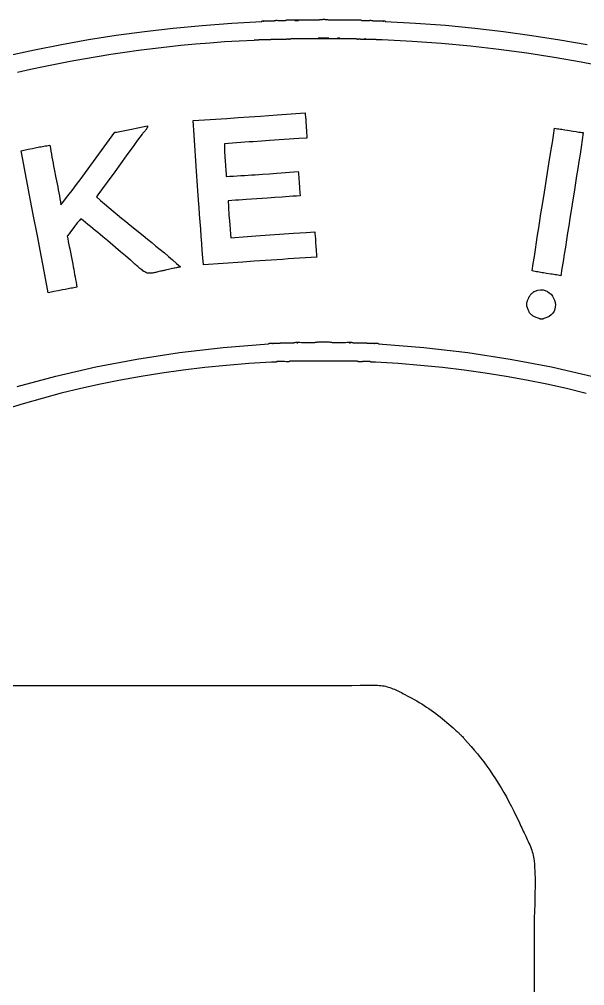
# Model space of a CAD drawing. Header units: metres. Extents: x -185 to 1201, y -340 to 309.
# Drawn here: x 876.34 to 886.82, y 75.13 to 93.05 of the extents above; entities that cross this region are included whole.
import ezdxf

# ---------------------------------------------------------------- set-up
doc = ezdxf.new("R2010")
doc.units = ezdxf.units.M

msp = doc.modelspace()

# ---------------------------------------------------------------- linework, layer by layer
for p, q in [((880.833, 93.0139), (880.835, 93.0168)), ((880.835, 93.0168), (880.838, 93.0191)), ((880.838, 93.0191), (880.842, 93.021)), ((880.842, 93.021), (880.846, 93.0224)), ((880.846, 93.0224), (880.85, 93.0234)), ((880.85, 93.0234), (880.855, 93.024)), ((880.855, 93.024), (880.86, 93.0244)), ((880.865, 93.0147), (880.859, 93.015)), ((880.859, 93.015), (880.871, 93.0143)), ((880.86, 93.0244), (880.865, 93.0245)), ((880.865, 93.0245), (880.871, 93.0243)), ((880.871, 93.0143), (880.865, 93.0147)), ((880.871, 93.0243), (880.876, 93.0241)), ((880.876, 93.0241), (880.882, 93.0237)), ((880.882, 93.0237), (880.9, 93.0223)), ((880.9, 93.0223), (880.906, 93.0219)), ((880.906, 93.0219), (880.912, 93.0217)), ((880.912, 93.0217), (880.917, 93.0217)), ((880.917, 93.0217), (880.923, 93.0218)), ((880.923, 93.0218), (880.928, 93.0222)), ((880.928, 93.0222), (880.933, 93.0229)), ((880.933, 93.0229), (881.057, 93.0229)), ((881.057, 93.0229), (881.061, 93.0257)), ((881.061, 93.0257), (881.066, 93.028)), ((881.066, 93.028), (881.072, 93.0298)), ((881.072, 93.0298), (881.078, 93.0311)), ((881.078, 93.0311), (881.084, 93.0321)), ((881.084, 93.0321), (881.091, 93.0327)), ((881.091, 93.0327), (881.098, 93.0331)), ((881.098, 93.0331), (881.105, 93.0332)), ((881.105, 93.0332), (881.113, 93.0331)), ((881.113, 93.0331), (881.128, 93.0325)), ((881.128, 93.0325), (881.151, 93.0312)), ((881.151, 93.0312), (881.158, 93.0309)), ((881.158, 93.0309), (881.166, 93.0307)), ((881.166, 93.0307), (881.173, 93.0306)), ((881.173, 93.0306), (881.181, 93.0308)), ((881.181, 93.0308), (881.188, 93.0312)), ((881.188, 93.0312), (881.194, 93.032)), ((881.194, 93.032), (881.274, 93.032)), ((881.274, 93.032), (881.276, 93.0348)), ((881.276, 93.0348), (881.279, 93.037)), ((881.279, 93.037), (881.283, 93.0388)), ((881.283, 93.0388), (881.287, 93.0401)), ((881.287, 93.0401), (881.291, 93.0411)), ((881.291, 93.0411), (881.296, 93.0417)), ((881.296, 93.0417), (881.301, 93.0421)), ((881.301, 93.0421), (881.307, 93.0421)), ((881.307, 93.0421), (881.312, 93.042)), ((881.312, 93.042), (881.318, 93.0417)), ((881.318, 93.0417), (881.324, 93.0414)), ((881.324, 93.0414), (881.336, 93.0404)), ((881.336, 93.0404), (881.347, 93.0396)), ((881.347, 93.0396), (881.353, 93.0393)), ((881.353, 93.0393), (881.359, 93.0392)), ((881.359, 93.0392), (881.364, 93.0393)), ((881.364, 93.0393), (881.369, 93.0396)), ((881.369, 93.0396), (881.373, 93.0403)), ((881.373, 93.0403), (881.888, 93.0403)), ((881.449, 93.0326), (881.448, 93.0326)), ((881.448, 93.0326), (881.487, 93.0312)), ((881.487, 93.0312), (881.449, 93.0326)), ((881.489, 93.0312), (881.5, 93.0308)), ((881.513, 93.0304), (881.489, 93.0312)), ((881.5, 93.0308), (881.513, 93.0304)), ((881.888, 93.0403), (881.895, 93.0424)), ((881.895, 93.0424), (881.902, 93.0443)), ((881.902, 93.0443), (881.911, 93.046)), ((881.911, 93.046), (881.92, 93.0475)), ((881.92, 93.0475), (881.929, 93.0487)), ((881.929, 93.0487), (881.939, 93.0497)), ((881.939, 93.0497), (881.95, 93.0505)), ((881.95, 93.0505), (881.96, 93.0511)), ((881.96, 93.0511), (881.971, 93.0514)), ((881.971, 93.0514), (881.982, 93.0515)), ((881.982, 93.0515), (881.993, 93.0514)), ((881.993, 93.0514), (882.004, 93.0511)), ((882.004, 93.0511), (882.015, 93.0505)), ((882.015, 93.0505), (882.025, 93.0497)), ((882.025, 93.0497), (882.035, 93.0487)), ((882.035, 93.0487), (882.045, 93.0475)), ((882.045, 93.0475), (882.054, 93.046)), ((882.054, 93.046), (882.062, 93.0443)), ((882.062, 93.0443), (882.07, 93.0424)), ((882.07, 93.0424), (882.076, 93.0403)), ((882.076, 93.0403), (882.582, 93.0403)), ((882.582, 93.0403), (882.587, 93.0396)), ((882.587, 93.0396), (882.592, 93.0393)), ((882.592, 93.0393), (882.598, 93.0392)), ((882.598, 93.0392), (882.603, 93.0393)), ((882.603, 93.0393), (882.609, 93.0396)), ((882.609, 93.0396), (882.615, 93.04)), ((882.615, 93.04), (882.627, 93.0409)), ((882.627, 93.0409), (882.639, 93.0418)), ((882.639, 93.0418), (882.644, 93.042)), ((882.644, 93.042), (882.65, 93.0422)), ((882.65, 93.0422), (882.655, 93.0421)), ((882.655, 93.0421), (882.66, 93.0417)), ((882.66, 93.0417), (882.665, 93.0411)), ((882.665, 93.0411), (882.669, 93.0401)), ((882.669, 93.0401), (882.673, 93.0388)), ((882.673, 93.0388), (882.677, 93.037)), ((882.677, 93.037), (882.68, 93.0348)), ((882.68, 93.0348), (882.682, 93.032)), ((882.682, 93.032), (882.764, 93.032)), ((882.764, 93.032), (882.771, 93.0312)), ((882.771, 93.0312), (882.777, 93.0308)), ((882.777, 93.0308), (882.784, 93.0306)), ((882.784, 93.0306), (882.791, 93.0307)), ((882.791, 93.0307), (882.799, 93.0309)), ((882.799, 93.0309), (882.806, 93.0312)), ((882.806, 93.0312), (882.836, 93.0328)), ((882.836, 93.0328), (882.844, 93.0331)), ((882.844, 93.0331), (882.851, 93.0332)), ((882.851, 93.0332), (882.858, 93.0331)), ((882.858, 93.0331), (882.865, 93.0327)), ((882.865, 93.0327), (882.872, 93.0321)), ((882.872, 93.0321), (882.878, 93.0311)), ((882.878, 93.0311), (882.884, 93.0298)), ((882.884, 93.0298), (882.89, 93.028)), ((882.89, 93.028), (882.895, 93.0257)), ((882.895, 93.0257), (882.9, 93.0229)), ((882.9, 93.0229), (883.026, 93.0229)), ((883.026, 93.0229), (883.031, 93.0222)), ((883.031, 93.0222), (883.036, 93.0218)), ((883.036, 93.0218), (883.041, 93.0217)), ((883.041, 93.0217), (883.046, 93.0217)), ((883.046, 93.0217), (883.051, 93.0219)), ((883.051, 93.0219), (883.057, 93.0223)), ((883.057, 93.0223), (883.08, 93.0241)), ((883.08, 93.0241), (883.086, 93.0243)), ((883.086, 93.0243), (883.091, 93.0245)), ((883.086, 93.0143), (883.098, 93.015)), ((883.092, 93.0147), (883.086, 93.0143)), ((883.091, 93.0245), (883.096, 93.0244)), ((883.098, 93.015), (883.092, 93.0147)), ((883.096, 93.0244), (883.101, 93.024)), ((883.101, 93.024), (883.106, 93.0234)), ((883.106, 93.0234), (883.11, 93.0224)), ((883.11, 93.0224), (883.114, 93.021)), ((883.114, 93.021), (883.118, 93.0191)), ((883.118, 93.0191), (883.121, 93.0168)), ((883.121, 93.0168), (883.123, 93.0139)), ((878.656, 92.8264), (879.187, 92.8879)), ((879.187, 92.8879), (879.726, 92.9399)), ((879.726, 92.9399), (880.275, 92.9819)), ((880.275, 92.9819), (880.833, 93.0139)), ((883.123, 93.0139), (883.686, 92.9825)), ((883.686, 92.9825), (884.239, 92.9406)), ((884.239, 92.9406), (884.782, 92.8883)), ((884.782, 92.8883), (885.317, 92.8259)), ((877.116, 92.5864), (877.621, 92.6754)), ((877.621, 92.6754), (878.134, 92.7555)), ((878.134, 92.7555), (878.656, 92.8264)), ((880.689, 92.6617), (880.413, 92.6482)), ((880.693, 92.6628), (880.689, 92.6617)), ((880.697, 92.6635), (880.693, 92.6628)), ((880.702, 92.6639), (880.697, 92.6635)), ((880.707, 92.6641), (880.702, 92.6639)), ((880.712, 92.6641), (880.707, 92.6641)), ((880.717, 92.664), (880.712, 92.6641)), ((880.722, 92.6637), (880.717, 92.664)), ((880.739, 92.6628), (880.722, 92.6637)), ((880.744, 92.6627), (880.739, 92.6628)), ((880.749, 92.6626), (880.744, 92.6627)), ((880.754, 92.6628), (880.749, 92.6626)), ((880.759, 92.6631), (880.754, 92.6628)), ((880.763, 92.6638), (880.759, 92.6631)), ((880.767, 92.6648), (880.763, 92.6638)), ((880.771, 92.6662), (880.767, 92.6648)), ((880.774, 92.668), (880.771, 92.6662)), ((880.777, 92.6702), (880.774, 92.668)), ((880.78, 92.673), (880.777, 92.6702)), ((880.886, 92.673), (880.78, 92.673)), ((880.891, 92.6733), (880.886, 92.673)), ((880.897, 92.6733), (880.891, 92.6733)), ((880.903, 92.6732), (880.897, 92.6733)), ((880.91, 92.6728), (880.903, 92.6732)), ((880.916, 92.6724), (880.91, 92.6728)), ((880.944, 92.67), (880.916, 92.6724)), ((880.95, 92.6695), (880.944, 92.67)), ((880.957, 92.6692), (880.95, 92.6695)), ((880.964, 92.669), (880.957, 92.6692)), ((880.97, 92.669), (880.964, 92.669)), ((880.977, 92.6693), (880.97, 92.669)), ((880.982, 92.6699), (880.977, 92.6693)), ((880.988, 92.6709), (880.982, 92.6699)), ((880.993, 92.6722), (880.988, 92.6709)), ((880.998, 92.674), (880.993, 92.6722)), ((881.002, 92.6762), (880.998, 92.674)), ((881.006, 92.679), (881.002, 92.6762)), ((881.285, 92.679), (881.006, 92.679)), ((881.289, 92.6802), (881.285, 92.679)), ((881.294, 92.681), (881.289, 92.6802)), ((881.299, 92.6815), (881.294, 92.681)), ((881.303, 92.6817), (881.299, 92.6815)), ((881.309, 92.6817), (881.303, 92.6817)), ((881.314, 92.6816), (881.309, 92.6817)), ((881.319, 92.6814), (881.314, 92.6816)), ((881.335, 92.6805), (881.319, 92.6814)), ((881.34, 92.6803), (881.335, 92.6805)), ((881.345, 92.6803), (881.34, 92.6803)), ((881.35, 92.6805), (881.345, 92.6803)), ((881.354, 92.6808), (881.35, 92.6805)), ((881.359, 92.6816), (881.354, 92.6808)), ((881.362, 92.6826), (881.359, 92.6816)), ((881.366, 92.684), (881.362, 92.6826)), ((881.369, 92.6858), (881.366, 92.684)), ((881.371, 92.6882), (881.369, 92.6858)), ((881.373, 92.6911), (881.371, 92.6882)), ((882.582, 92.6911), (881.373, 92.6911)), ((882.076, 92.7001), (881.879, 92.7001)), ((881.879, 92.7001), (881.879, 92.6993)), ((881.879, 92.6993), (882.076, 92.6993)), ((882.076, 92.6993), (882.076, 92.7001)), ((882.239, 92.7), (882.28, 92.7009)), ((882.26, 92.7005), (882.239, 92.7)), ((882.28, 92.7009), (882.26, 92.7005)), ((882.584, 92.6882), (882.582, 92.6911)), ((882.587, 92.6858), (882.584, 92.6882)), ((882.59, 92.684), (882.587, 92.6858)), ((882.593, 92.6826), (882.59, 92.684)), ((882.597, 92.6816), (882.593, 92.6826)), ((882.601, 92.6808), (882.597, 92.6816)), ((882.606, 92.6805), (882.601, 92.6808)), ((882.611, 92.6803), (882.606, 92.6805)), ((882.616, 92.6803), (882.611, 92.6803)), ((882.621, 92.6805), (882.616, 92.6803)), ((882.643, 92.6816), (882.621, 92.6805)), ((882.648, 92.6817), (882.643, 92.6816)), ((882.654, 92.6817), (882.648, 92.6817)), ((882.659, 92.6815), (882.654, 92.6817)), ((882.664, 92.681), (882.659, 92.6815)), ((882.669, 92.6802), (882.664, 92.681)), ((882.673, 92.679), (882.669, 92.6802)), ((882.952, 92.679), (882.673, 92.679)), ((882.737, 92.6909), (882.754, 92.6915)), ((882.745, 92.6913), (882.737, 92.6909)), ((882.754, 92.6915), (882.745, 92.6913)), ((882.956, 92.6762), (882.952, 92.679)), ((882.96, 92.674), (882.956, 92.6762)), ((882.964, 92.6722), (882.96, 92.674)), ((882.969, 92.6709), (882.964, 92.6722)), ((882.974, 92.6699), (882.969, 92.6709)), ((882.98, 92.6693), (882.974, 92.6699)), ((882.985, 92.669), (882.98, 92.6693)), ((882.992, 92.669), (882.985, 92.669)), ((882.998, 92.6692), (882.992, 92.669)), ((883.005, 92.6695), (882.998, 92.6692)), ((883.018, 92.6705), (883.005, 92.6695)), ((883.038, 92.6723), (883.018, 92.6705)), ((883.045, 92.6728), (883.038, 92.6723)), ((883.052, 92.6732), (883.045, 92.6728)), ((883.058, 92.6733), (883.052, 92.6732)), ((883.064, 92.6733), (883.058, 92.6733)), ((883.624, 92.6423), (883.064, 92.6733)), ((885.317, 92.8259), (885.842, 92.7539)), ((885.842, 92.7539), (886.359, 92.6723)), ((886.359, 92.6723), (886.867, 92.5816)), ((876.131, 92.3825), (876.619, 92.4887)), ((876.619, 92.4887), (877.116, 92.5864)), ((878.808, 92.5056), (878.548, 92.4723)), ((879.07, 92.5363), (878.808, 92.5056)), ((879.334, 92.5643), (879.07, 92.5363)), ((879.601, 92.5896), (879.334, 92.5643)), ((879.869, 92.6121), (879.601, 92.5896)), ((880.14, 92.6316), (879.869, 92.6121)), ((880.413, 92.6482), (880.14, 92.6316)), ((884.168, 92.6015), (883.624, 92.6423)), ((884.704, 92.5509), (884.168, 92.6015)), ((885.231, 92.4906), (884.704, 92.5509)), ((885.748, 92.4209), (885.231, 92.4906)), ((877.53, 92.3146), (877.281, 92.2694)), ((877.782, 92.3575), (877.53, 92.3146)), ((878.035, 92.3982), (877.782, 92.3575)), ((878.291, 92.4365), (878.035, 92.3982)), ((878.548, 92.4723), (878.291, 92.4365)), ((886.257, 92.3421), (885.748, 92.4209)), ((886.758, 92.2544), (886.257, 92.3421)), ((876.545, 92.1212), (876.304, 92.0679)), ((876.788, 92.1727), (876.545, 92.1212)), ((877.034, 92.2221), (876.788, 92.1727)), ((877.281, 92.2694), (877.034, 92.2221)), ((887.25, 92.1581), (886.758, 92.2544)), ((880.185, 91.2151), (880.392, 91.2293)), ((880.392, 91.2293), (880.6, 91.2437)), ((880.6, 91.2437), (880.807, 91.2583)), ((880.807, 91.2583), (881.117, 91.2804)), ((881.117, 91.2804), (881.635, 91.3176)), ((881.635, 91.3176), (881.638, 91.2954)), ((881.638, 91.2954), (881.64, 91.273)), ((881.64, 91.273), (881.643, 91.2504)), ((881.643, 91.2504), (881.645, 91.2276)), ((881.645, 91.2276), (881.647, 91.2045)), ((878.565, 91.0429), (878.624, 91.0552)), ((878.624, 91.0552), (878.713, 91.0737)), ((878.709, 91.0453), (878.706, 91.038)), ((878.711, 91.0525), (878.709, 91.0453)), ((878.713, 91.0596), (878.711, 91.0525)), ((878.713, 91.0737), (878.713, 91.0667)), ((878.713, 91.0667), (878.713, 91.0596)), ((879.56, 91.1738), (879.664, 91.1805)), ((879.578, 90.9055), (879.56, 91.1738)), ((879.664, 91.1805), (879.873, 91.1941)), ((879.873, 91.1941), (879.977, 91.201)), ((879.977, 91.201), (880.185, 91.2151)), ((881.647, 91.2045), (881.649, 91.1813)), ((881.649, 91.1813), (881.65, 91.158)), ((881.65, 91.158), (881.652, 91.1345)), ((881.652, 91.1345), (881.655, 91.0873)), ((881.655, 91.0873), (881.664, 90.9445)), ((878.008, 90.8218), (878.058, 90.8892)), ((878.058, 90.8892), (878.108, 90.9563)), ((878.108, 90.9563), (878.139, 90.9617)), ((878.139, 90.9617), (878.17, 90.9671)), ((878.17, 90.9671), (878.201, 90.9726)), ((878.201, 90.9726), (878.263, 90.9838)), ((878.263, 90.9838), (878.293, 90.9894)), ((878.293, 90.9894), (878.324, 90.9952)), ((878.324, 90.9952), (878.385, 91.0069)), ((878.385, 91.0069), (878.445, 91.0187)), ((878.445, 91.0187), (878.505, 91.0307)), ((878.505, 91.0307), (878.565, 91.0429)), ((878.571, 90.8647), (878.53, 90.8079)), ((878.613, 90.9209), (878.571, 90.8647)), ((878.62, 90.9293), (878.613, 90.9209)), ((878.627, 90.9375), (878.62, 90.9293)), ((878.634, 90.9457), (878.627, 90.9375)), ((878.662, 90.9776), (878.634, 90.9457)), ((878.669, 90.9854), (878.662, 90.9776)), ((878.676, 90.9931), (878.669, 90.9854)), ((878.682, 91.0007), (878.676, 90.9931)), ((878.688, 91.0083), (878.682, 91.0007)), ((878.693, 91.0158), (878.688, 91.0083)), ((878.698, 91.0233), (878.693, 91.0158)), ((878.702, 91.0307), (878.698, 91.0233)), ((878.706, 91.038), (878.702, 91.0307)), ((879.624, 90.2339), (879.578, 90.9055)), ((881.664, 90.9445), (881.667, 90.8972)), ((881.667, 90.8972), (881.669, 90.8737)), ((881.669, 90.8737), (881.671, 90.8502)), ((886.221, 90.7664), (886.242, 90.8982)), ((886.242, 90.8982), (886.263, 91.0301)), ((886.263, 91.0301), (886.29, 91.0268)), ((886.29, 91.0268), (886.317, 91.0234)), ((886.317, 91.0234), (886.344, 91.0197)), ((886.344, 91.0197), (886.371, 91.0159)), ((886.371, 91.0159), (886.398, 91.012)), ((886.398, 91.012), (886.424, 91.0079)), ((886.424, 91.0079), (886.451, 91.0038)), ((886.451, 91.0038), (886.504, 90.9954)), ((886.504, 90.9954), (886.609, 90.9781)), ((886.609, 90.9781), (886.662, 90.9697)), ((886.662, 90.9697), (886.688, 90.9655)), ((886.688, 90.9655), (886.715, 90.9615)), ((886.715, 90.9615), (886.741, 90.9576)), ((886.741, 90.9576), (886.768, 90.9539)), ((886.768, 90.9539), (886.795, 90.9503)), ((886.795, 90.9503), (886.775, 90.8169)), ((876.711, 90.6843), (876.738, 90.6894)), ((876.738, 90.6894), (876.764, 90.6942)), ((876.764, 90.6942), (876.792, 90.6989)), ((876.792, 90.6989), (876.819, 90.7034)), ((876.819, 90.7034), (876.846, 90.7077)), ((876.846, 90.7077), (876.874, 90.7117)), ((876.874, 90.7117), (876.902, 90.7155)), ((876.902, 90.7155), (876.912, 90.6595)), ((877.811, 90.5512), (877.91, 90.6867)), ((877.91, 90.6867), (877.959, 90.7543)), ((877.959, 90.7543), (878.008, 90.8218)), ((878.446, 90.693), (878.403, 90.6349)), ((878.488, 90.7506), (878.446, 90.693)), ((878.53, 90.8079), (878.488, 90.7506)), ((880.215, 90.7479), (880.139, 90.7418)), ((880.139, 90.7418), (880.139, 90.7145)), ((880.139, 90.7145), (880.139, 90.6866)), ((880.139, 90.6866), (880.14, 90.6581)), ((880.291, 90.7538), (880.215, 90.7479)), ((880.367, 90.7596), (880.291, 90.7538)), ((880.443, 90.7653), (880.367, 90.7596)), ((880.52, 90.7709), (880.443, 90.7653)), ((880.596, 90.7765), (880.52, 90.7709)), ((880.673, 90.782), (880.596, 90.7765)), ((880.826, 90.7927), (880.673, 90.782)), ((880.979, 90.8033), (880.826, 90.7927)), ((881.517, 90.8397), (880.979, 90.8033)), ((881.671, 90.8502), (881.517, 90.8397)), ((886.2, 90.6347), (886.221, 90.7664)), ((886.775, 90.8169), (886.755, 90.6836)), ((876.37, 90.6154), (876.396, 90.6203)), ((876.395, 90.4828), (876.37, 90.6154)), ((876.396, 90.6203), (876.423, 90.6254)), ((876.423, 90.6254), (876.449, 90.6306)), ((876.449, 90.6306), (876.501, 90.6413)), ((876.501, 90.6413), (876.579, 90.6577)), ((876.579, 90.6577), (876.632, 90.6685)), ((876.632, 90.6685), (876.658, 90.6739)), ((876.658, 90.6739), (876.684, 90.6792)), ((876.684, 90.6792), (876.711, 90.6843)), ((876.912, 90.6595), (876.921, 90.6039)), ((876.921, 90.6039), (876.931, 90.5485)), ((876.931, 90.5485), (876.941, 90.4933)), ((877.713, 90.4156), (877.811, 90.5512)), ((878.319, 90.5181), (878.106, 90.2235)), ((878.403, 90.6349), (878.319, 90.5181)), ((880.14, 90.6581), (880.141, 90.629)), ((880.141, 90.629), (880.142, 90.5995)), ((880.142, 90.5995), (880.144, 90.5696)), ((880.144, 90.5696), (880.146, 90.5393)), ((880.146, 90.5393), (880.148, 90.5087)), ((880.148, 90.5087), (880.15, 90.4779)), ((886.158, 90.3711), (886.2, 90.6347)), ((886.734, 90.5505), (886.714, 90.4175)), ((886.755, 90.6836), (886.734, 90.5505)), ((876.419, 90.3505), (876.395, 90.4828)), ((876.444, 90.2184), (876.419, 90.3505)), ((876.941, 90.4933), (876.952, 90.4384)), ((876.952, 90.4384), (876.962, 90.3835)), ((876.962, 90.3835), (876.973, 90.3288)), ((876.973, 90.3288), (876.983, 90.2742)), ((877.614, 90.2801), (877.664, 90.3478)), ((877.664, 90.3478), (877.713, 90.4156)), ((880.15, 90.4779), (880.152, 90.4469)), ((880.152, 90.4469), (880.162, 90.3222)), ((886.073, 89.8438), (886.158, 90.3711)), ((886.714, 90.4175), (886.693, 90.2847)), ((876.469, 90.0866), (876.444, 90.2184)), ((876.983, 90.2742), (877.016, 90.1105)), ((877.515, 90.145), (877.565, 90.2125)), ((877.565, 90.2125), (877.614, 90.2801)), ((878.106, 90.2235), (878.02, 90.1059)), ((879.642, 89.9654), (879.624, 90.2339)), ((880.162, 90.3222), (880.167, 90.2601)), ((880.167, 90.2601), (880.169, 90.2294)), ((880.169, 90.2294), (880.171, 90.1989)), ((880.171, 90.1989), (880.173, 90.1688)), ((880.173, 90.1688), (880.174, 90.139)), ((880.31, 90.1455), (880.377, 90.1491)), ((880.377, 90.1491), (880.444, 90.1528)), ((880.444, 90.1528), (880.511, 90.1568)), ((880.511, 90.1568), (880.578, 90.1609)), ((880.578, 90.1609), (880.645, 90.1651)), ((880.645, 90.1651), (880.712, 90.1694)), ((880.712, 90.1694), (880.778, 90.174)), ((880.778, 90.174), (880.845, 90.1785)), ((880.845, 90.1785), (880.978, 90.1879)), ((880.978, 90.1879), (881.11, 90.1976)), ((881.11, 90.1976), (881.509, 90.2271)), ((881.509, 90.2271), (881.511, 90.2054)), ((881.511, 90.2054), (881.514, 90.1835)), ((881.514, 90.1835), (881.516, 90.1614)), ((881.516, 90.1614), (881.518, 90.1392)), ((886.672, 90.152), (886.651, 90.0194)), ((886.693, 90.2847), (886.672, 90.152)), ((876.494, 89.9549), (876.469, 90.0866)), ((877.016, 90.1105), (877.037, 90.0012)), ((877.037, 90.0012), (877.048, 89.9464)), ((877.365, 89.9435), (877.415, 90.0105)), ((877.415, 90.0105), (877.465, 90.0776)), ((877.465, 90.0776), (877.515, 90.145)), ((877.935, 89.9891), (877.893, 89.9312)), ((877.978, 90.0474), (877.935, 89.9891)), ((878.02, 90.1059), (877.978, 90.0474)), ((880.174, 90.139), (880.242, 90.1422)), ((880.242, 90.1422), (880.31, 90.1455)), ((881.518, 90.1392), (881.52, 90.1168)), ((881.52, 90.1168), (881.522, 90.0943)), ((881.522, 90.0943), (881.523, 90.0717)), ((881.523, 90.0717), (881.525, 90.049)), ((881.525, 90.049), (881.526, 90.0263)), ((881.526, 90.0263), (881.532, 89.9349)), ((886.651, 90.0194), (886.63, 89.8869)), ((876.52, 89.8234), (876.494, 89.9549)), ((876.545, 89.692), (876.52, 89.8234)), ((877.048, 89.9464), (877.058, 89.8914)), ((877.058, 89.8914), (877.069, 89.8362)), ((877.069, 89.8362), (877.079, 89.7808)), ((877.212, 89.7442), (877.263, 89.8103)), ((877.263, 89.8103), (877.314, 89.8768)), ((877.314, 89.8768), (877.365, 89.9435)), ((877.808, 89.8164), (877.766, 89.7597)), ((877.85, 89.8736), (877.808, 89.8164)), ((877.893, 89.9312), (877.85, 89.8736)), ((879.661, 89.6971), (879.642, 89.9654)), ((881.532, 89.9349), (881.535, 89.8893)), ((881.535, 89.8893), (881.536, 89.8667)), ((881.536, 89.8667), (881.538, 89.8441)), ((881.538, 89.8441), (881.54, 89.8216)), ((881.54, 89.8216), (881.542, 89.7992)), ((881.542, 89.7992), (881.544, 89.777)), ((886.031, 89.5799), (886.073, 89.8438)), ((886.63, 89.8869), (886.545, 89.3572)), ((876.596, 89.4295), (876.545, 89.692)), ((877.079, 89.7808), (877.089, 89.7252)), ((877.089, 89.7252), (877.098, 89.6692)), ((877.098, 89.6692), (877.108, 89.6129)), ((877.108, 89.6129), (877.16, 89.6784)), ((877.16, 89.6784), (877.212, 89.7442)), ((877.766, 89.7597), (877.842, 89.6933)), ((877.842, 89.6933), (877.919, 89.6271)), ((877.919, 89.6271), (877.997, 89.5612)), ((879.671, 89.563), (879.661, 89.6971)), ((880.277, 89.6904), (880.21, 89.686)), ((880.21, 89.686), (880.211, 89.6508)), ((880.211, 89.6508), (880.213, 89.6158)), ((880.213, 89.6158), (880.214, 89.581)), ((880.344, 89.6949), (880.277, 89.6904)), ((880.41, 89.6995), (880.344, 89.6949)), ((880.543, 89.7089), (880.41, 89.6995)), ((880.942, 89.7374), (880.543, 89.7089)), ((881.075, 89.7467), (880.942, 89.7374)), ((881.209, 89.7558), (881.075, 89.7467)), ((881.275, 89.7603), (881.209, 89.7558)), ((881.342, 89.7646), (881.275, 89.7603)), ((881.41, 89.7688), (881.342, 89.7646)), ((881.477, 89.773), (881.41, 89.7688)), ((881.544, 89.777), (881.477, 89.773)), ((877.997, 89.5612), (878.075, 89.4956)), ((878.075, 89.4956), (878.154, 89.4301)), ((878.154, 89.4301), (878.233, 89.3649)), ((879.68, 89.4291), (879.671, 89.563)), ((880.214, 89.581), (880.216, 89.5463)), ((880.216, 89.5463), (880.218, 89.5117)), ((880.218, 89.5117), (880.22, 89.4773)), ((880.22, 89.4773), (880.223, 89.4429)), ((880.223, 89.4429), (880.225, 89.4087)), ((885.989, 89.3156), (886.01, 89.4478)), ((886.01, 89.4478), (886.031, 89.5799)), ((876.673, 89.0359), (876.596, 89.4295)), ((877.399, 89.2594), (877.386, 89.243)), ((877.411, 89.2757), (877.399, 89.2594)), ((877.424, 89.2918), (877.411, 89.2757)), ((877.438, 89.3078), (877.424, 89.2918)), ((877.451, 89.3235), (877.438, 89.3078)), ((877.465, 89.3389), (877.451, 89.3235)), ((877.479, 89.354), (877.465, 89.3389)), ((877.521, 89.3196), (877.479, 89.354)), ((877.565, 89.2843), (877.521, 89.3196)), ((877.609, 89.2483), (877.565, 89.2843)), ((878.233, 89.3649), (878.313, 89.2999)), ((878.313, 89.2999), (878.393, 89.235)), ((879.69, 89.2952), (879.68, 89.4291)), ((879.7, 89.1615), (879.69, 89.2952)), ((880.225, 89.4087), (880.227, 89.3745)), ((880.227, 89.3745), (880.232, 89.3064)), ((880.232, 89.3064), (880.238, 89.2384)), ((885.969, 89.1834), (885.989, 89.3156)), ((886.545, 89.3572), (886.524, 89.2247)), ((877.263, 89.076), (877.251, 89.0597)), ((877.276, 89.0925), (877.263, 89.076)), ((877.288, 89.1091), (877.276, 89.0925)), ((877.349, 89.193), (877.288, 89.1091)), ((877.361, 89.2097), (877.349, 89.193)), ((877.374, 89.2264), (877.361, 89.2097)), ((877.386, 89.243), (877.374, 89.2264)), ((877.654, 89.2115), (877.609, 89.2483)), ((877.699, 89.1741), (877.654, 89.2115)), ((877.745, 89.1361), (877.699, 89.1741)), ((877.791, 89.0977), (877.745, 89.1361)), ((877.837, 89.0588), (877.791, 89.0977)), ((878.393, 89.235), (878.633, 89.041)), ((879.71, 89.0279), (879.7, 89.1615)), ((880.238, 89.2384), (880.251, 89.069)), ((880.723, 89.0336), (881.424, 89.0832)), ((881.424, 89.0832), (881.658, 89.0995)), ((881.658, 89.0995), (881.814, 89.1102)), ((881.814, 89.1102), (881.817, 89.0872)), ((881.817, 89.0872), (881.819, 89.0641)), ((885.948, 89.051), (885.969, 89.1834)), ((886.503, 89.0923), (886.482, 88.9598)), ((886.524, 89.2247), (886.503, 89.0923)), ((876.698, 88.9047), (876.673, 89.0359)), ((876.723, 88.7733), (876.698, 88.9047)), ((877.239, 89.0435), (877.226, 89.0274)), ((877.226, 89.0274), (877.235, 88.9803)), ((877.235, 88.9803), (877.244, 88.9332)), ((877.251, 89.0597), (877.239, 89.0435)), ((877.244, 88.9332), (877.262, 88.8392)), ((877.884, 89.0196), (877.837, 89.0588)), ((877.978, 88.9404), (877.884, 89.0196)), ((878.214, 88.7416), (877.978, 88.9404)), ((878.633, 89.041), (878.713, 88.9765)), ((878.713, 88.9765), (878.793, 88.9121)), ((878.793, 88.9121), (878.871, 88.8476)), ((879.72, 88.8945), (879.71, 89.0279)), ((879.73, 88.7613), (879.72, 88.8945)), ((880.251, 89.069), (880.257, 89.0011)), ((880.257, 89.0011), (880.334, 89.0064)), ((880.334, 89.0064), (880.49, 89.0172)), ((880.49, 89.0172), (880.723, 89.0336)), ((881.819, 89.0641), (881.822, 89.0407)), ((881.822, 89.0407), (881.824, 89.0173)), ((881.824, 89.0173), (881.826, 88.9937)), ((881.826, 88.9937), (881.827, 88.9701)), ((881.827, 88.9701), (881.829, 88.9464)), ((881.829, 88.9464), (881.831, 88.9227)), ((881.831, 88.9227), (881.837, 88.8274)), ((885.908, 88.7858), (885.928, 88.9185)), ((885.928, 88.9185), (885.948, 89.051)), ((886.482, 88.9598), (886.462, 88.8272)), ((876.749, 88.6418), (876.723, 88.7733)), ((877.262, 88.8392), (877.271, 88.7923)), ((877.271, 88.7923), (877.308, 88.6045)), ((878.307, 88.6632), (878.214, 88.7416)), ((878.871, 88.8476), (878.95, 88.7832)), ((878.95, 88.7832), (879.027, 88.7187)), ((879.027, 88.7187), (879.104, 88.6541)), ((879.74, 88.6282), (879.73, 88.7613)), ((881.837, 88.8274), (881.84, 88.78)), ((881.84, 88.78), (881.842, 88.7563)), ((881.842, 88.7563), (881.844, 88.7328)), ((881.844, 88.7328), (881.846, 88.7093)), ((885.888, 88.653), (885.908, 88.7858)), ((886.462, 88.8272), (886.441, 88.6946)), ((876.774, 88.5101), (876.749, 88.6418)), ((877.308, 88.6045), (877.327, 88.5104)), ((878.398, 88.5864), (878.307, 88.6632)), ((878.408, 88.578), (878.398, 88.5864)), ((878.462, 88.5286), (878.408, 88.578)), ((879.104, 88.6541), (879.18, 88.5895)), ((879.18, 88.5895), (879.254, 88.5248)), ((879.751, 88.4954), (879.74, 88.6282)), ((880.484, 88.5485), (879.751, 88.4954)), ((880.694, 88.5636), (880.484, 88.5485)), ((880.799, 88.571), (880.694, 88.5636)), ((880.904, 88.5783), (880.799, 88.571)), ((881.009, 88.5856), (880.904, 88.5783)), ((881.114, 88.5928), (881.009, 88.5856)), ((881.219, 88.5999), (881.114, 88.5928)), ((881.324, 88.6069), (881.219, 88.5999)), ((881.429, 88.6138), (881.324, 88.6069)), ((881.535, 88.6205), (881.429, 88.6138)), ((881.641, 88.6271), (881.535, 88.6205)), ((881.747, 88.6336), (881.641, 88.6271)), ((881.853, 88.6398), (881.747, 88.6336)), ((881.846, 88.7093), (881.848, 88.686)), ((881.848, 88.686), (881.85, 88.6628)), ((881.85, 88.6628), (881.853, 88.6398)), ((885.868, 88.5201), (885.888, 88.653)), ((886.421, 88.5618), (886.4, 88.4289)), ((886.441, 88.6946), (886.421, 88.5618)), ((876.799, 88.3783), (876.774, 88.5101)), ((876.824, 88.2463), (876.799, 88.3783)), ((877.327, 88.5104), (877.336, 88.4633)), ((877.336, 88.4633), (877.345, 88.416)), ((877.345, 88.416), (877.354, 88.3687)), ((877.354, 88.3687), (877.363, 88.3212)), ((878.479, 88.5135), (878.462, 88.5286)), ((878.497, 88.4978), (878.479, 88.5135)), ((878.515, 88.4817), (878.497, 88.4978)), ((878.534, 88.4655), (878.515, 88.4817)), ((878.554, 88.4492), (878.534, 88.4655)), ((878.573, 88.4333), (878.554, 88.4492)), ((878.592, 88.418), (878.573, 88.4333)), ((878.612, 88.4034), (878.592, 88.418)), ((878.63, 88.3898), (878.612, 88.4034)), ((878.648, 88.3775), (878.63, 88.3898)), ((878.665, 88.3666), (878.648, 88.3775)), ((878.682, 88.3575), (878.665, 88.3666)), ((878.697, 88.3502), (878.682, 88.3575)), ((878.871, 88.3583), (878.854, 88.3547)), ((878.887, 88.3621), (878.871, 88.3583)), ((878.903, 88.3661), (878.887, 88.3621)), ((878.952, 88.3784), (878.903, 88.3661)), ((878.968, 88.3824), (878.952, 88.3784)), ((878.984, 88.3862), (878.968, 88.3824)), ((879, 88.3898), (878.984, 88.3862)), ((879.015, 88.3931), (879, 88.3898)), ((879.031, 88.396), (879.015, 88.3931)), ((879.045, 88.3991), (879.031, 88.396)), ((879.074, 88.4055), (879.045, 88.3991)), ((879.103, 88.4121), (879.074, 88.4055)), ((879.177, 88.4291), (879.103, 88.4121)), ((879.207, 88.4358), (879.177, 88.4291)), ((879.222, 88.4391), (879.207, 88.4358)), ((879.252, 88.4455), (879.222, 88.4391)), ((879.267, 88.4486), (879.252, 88.4455)), ((879.254, 88.5248), (879.328, 88.46)), ((879.282, 88.4516), (879.267, 88.4486)), ((879.297, 88.4545), (879.282, 88.4516)), ((879.312, 88.4573), (879.297, 88.4545)), ((879.328, 88.46), (879.312, 88.4573)), ((885.848, 88.387), (885.868, 88.5201)), ((885.874, 88.3814), (885.848, 88.387)), ((885.9, 88.376), (885.874, 88.3814)), ((885.926, 88.371), (885.9, 88.376)), ((885.952, 88.3661), (885.926, 88.371)), ((885.978, 88.3615), (885.952, 88.3661)), ((886.005, 88.3571), (885.978, 88.3615)), ((886.031, 88.3527), (886.005, 88.3571)), ((886.4, 88.4289), (886.38, 88.2959)), ((876.848, 88.1139), (876.824, 88.2463)), ((877.363, 88.3212), (877.372, 88.2736)), ((877.372, 88.2736), (877.38, 88.2258)), ((877.38, 88.2258), (877.389, 88.1779)), ((877.389, 88.1779), (877.397, 88.1298)), ((878.71, 88.3452), (878.697, 88.3502)), ((878.722, 88.3426), (878.71, 88.3452)), ((878.735, 88.3413), (878.722, 88.3426)), ((878.749, 88.3408), (878.735, 88.3413)), ((878.763, 88.3411), (878.749, 88.3408)), ((878.777, 88.3421), (878.763, 88.3411)), ((878.792, 88.3436), (878.777, 88.3421)), ((878.807, 88.3457), (878.792, 88.3436)), ((878.823, 88.3483), (878.807, 88.3457)), ((878.839, 88.3513), (878.823, 88.3483)), ((878.854, 88.3547), (878.839, 88.3513)), ((886.058, 88.3485), (886.031, 88.3527)), ((886.112, 88.3403), (886.058, 88.3485)), ((886.193, 88.3281), (886.112, 88.3403)), ((886.22, 88.3239), (886.193, 88.3281)), ((886.247, 88.3197), (886.22, 88.3239)), ((886.273, 88.3153), (886.247, 88.3197)), ((886.3, 88.3107), (886.273, 88.3153)), ((886.327, 88.306), (886.3, 88.3107)), ((886.354, 88.3011), (886.327, 88.306)), ((886.38, 88.2959), (886.354, 88.3011)), ((876.873, 87.9813), (876.848, 88.1139)), ((876.953, 87.9964), (876.926, 87.9913)), ((876.979, 88.0016), (876.953, 87.9964)), ((877.058, 88.0174), (876.979, 88.0016)), ((877.137, 88.0333), (877.058, 88.0174)), ((877.189, 88.0438), (877.137, 88.0333)), ((877.216, 88.0489), (877.189, 88.0438)), ((877.242, 88.054), (877.216, 88.0489)), ((877.269, 88.0589), (877.242, 88.054)), ((877.296, 88.0637), (877.269, 88.0589)), ((877.323, 88.0684), (877.296, 88.0637)), ((877.35, 88.0729), (877.323, 88.0684)), ((877.377, 88.0773), (877.35, 88.0729)), ((877.405, 88.0814), (877.377, 88.0773)), ((877.397, 88.1298), (877.405, 88.0814)), ((885.873, 87.995), (885.882, 88.001)), ((885.882, 88.001), (885.892, 88.0063)), ((885.892, 88.0063), (885.901, 88.0107)), ((885.901, 88.0107), (885.953, 88.0278)), ((885.953, 88.0278), (886.002, 88.035)), ((886.002, 88.035), (886.048, 88.0331)), ((886.048, 88.0331), (886.091, 88.023)), ((886.091, 88.023), (886.13, 88.0056)), ((886.13, 88.0056), (886.165, 87.982)), ((876.9, 87.9863), (876.873, 87.9813)), ((876.926, 87.9913), (876.9, 87.9863)), ((885.757, 87.8105), (885.759, 87.8237)), ((885.759, 87.8237), (885.762, 87.8368)), ((885.762, 87.8368), (885.766, 87.8498)), ((885.766, 87.8498), (885.771, 87.8626)), ((885.771, 87.8626), (885.776, 87.8752)), ((885.776, 87.8752), (885.782, 87.8876)), ((885.782, 87.8876), (885.788, 87.8997)), ((885.788, 87.8997), (885.795, 87.9114)), ((885.795, 87.9114), (885.802, 87.9228)), ((885.802, 87.9228), (885.81, 87.9337)), ((885.81, 87.9337), (885.818, 87.9442)), ((885.818, 87.9442), (885.827, 87.9542)), ((885.827, 87.9542), (885.836, 87.9636)), ((885.836, 87.9636), (885.845, 87.9725)), ((885.845, 87.9725), (885.854, 87.9807)), ((885.854, 87.9807), (885.863, 87.9882)), ((885.863, 87.9882), (885.873, 87.995)), ((886.165, 87.982), (886.197, 87.953)), ((886.197, 87.953), (886.223, 87.9194)), ((886.223, 87.9194), (886.245, 87.8824)), ((886.245, 87.8824), (886.261, 87.8427)), ((886.261, 87.8427), (886.272, 87.8014)), ((885.746, 87.7783), (885.747, 87.784)), ((885.746, 87.7724), (885.746, 87.7783)), ((885.746, 87.7664), (885.746, 87.7724)), ((885.746, 87.7603), (885.746, 87.7664)), ((885.746, 87.7543), (885.746, 87.7603)), ((885.747, 87.7485), (885.746, 87.7543)), ((885.747, 87.784), (885.748, 87.7894)), ((885.748, 87.7428), (885.747, 87.7485)), ((885.748, 87.7894), (885.749, 87.7944)), ((885.749, 87.7376), (885.748, 87.7428)), ((885.749, 87.7944), (885.75, 87.799)), ((885.75, 87.7327), (885.749, 87.7376)), ((885.75, 87.799), (885.751, 87.8029)), ((885.751, 87.7284), (885.75, 87.7327)), ((885.751, 87.8029), (885.753, 87.8062)), ((885.753, 87.7247), (885.751, 87.7284)), ((885.753, 87.8062), (885.755, 87.8088)), ((885.755, 87.7216), (885.753, 87.7247)), ((885.755, 87.8088), (885.757, 87.8105)), ((885.757, 87.7194), (885.755, 87.7216)), ((885.761, 87.7017), (885.757, 87.7194)), ((885.766, 87.6848), (885.761, 87.7017)), ((885.771, 87.6686), (885.766, 87.6848)), ((885.777, 87.6531), (885.771, 87.6686)), ((885.784, 87.6384), (885.777, 87.6531)), ((885.792, 87.6244), (885.784, 87.6384)), ((886.268, 87.6763), (886.253, 87.6374)), ((886.276, 87.7173), (886.268, 87.6763)), ((886.272, 87.8014), (886.277, 87.7592)), ((886.277, 87.7592), (886.276, 87.7173)), ((885.8, 87.6111), (885.792, 87.6244)), ((885.809, 87.5986), (885.8, 87.6111)), ((885.819, 87.5868), (885.809, 87.5986)), ((885.83, 87.5758), (885.819, 87.5868)), ((885.841, 87.5654), (885.83, 87.5758)), ((885.853, 87.5558), (885.841, 87.5654)), ((885.866, 87.5469), (885.853, 87.5558)), ((885.879, 87.5388), (885.866, 87.5469)), ((885.893, 87.5314), (885.879, 87.5388)), ((885.908, 87.5247), (885.893, 87.5314)), ((885.924, 87.5186), (885.908, 87.5247)), ((885.94, 87.5134), (885.924, 87.5186)), ((885.957, 87.5088), (885.94, 87.5134)), ((885.975, 87.5049), (885.957, 87.5088)), ((885.976, 87.5025), (885.975, 87.5049)), ((885.979, 87.5003), (885.976, 87.5025)), ((885.982, 87.4983), (885.979, 87.5003)), ((885.986, 87.4966), (885.982, 87.4983)), ((885.991, 87.4952), (885.986, 87.4966)), ((885.996, 87.494), (885.991, 87.4952)), ((886.001, 87.4931), (885.996, 87.494)), ((886.007, 87.4925), (886.001, 87.4931)), ((886.013, 87.4921), (886.007, 87.4925)), ((886.019, 87.492), (886.013, 87.4921)), ((886.025, 87.4921), (886.019, 87.492)), ((886.031, 87.4925), (886.025, 87.4921)), ((886.037, 87.4931), (886.031, 87.4925)), ((886.042, 87.494), (886.037, 87.4931)), ((886.048, 87.4952), (886.042, 87.494)), ((886.052, 87.4966), (886.048, 87.4952)), ((886.057, 87.4983), (886.052, 87.4966)), ((886.061, 87.5003), (886.057, 87.4983)), ((886.064, 87.5025), (886.061, 87.5003)), ((886.066, 87.5049), (886.064, 87.5025)), ((886.12, 87.5201), (886.066, 87.5049)), ((886.165, 87.5418), (886.12, 87.5201)), ((886.202, 87.5692), (886.165, 87.5418)), ((886.231, 87.6014), (886.202, 87.5692)), ((886.253, 87.6374), (886.231, 87.6014)), ((879.305, 86.8711), (880.119, 86.966)), ((880.119, 86.966), (880.959, 87.0346)), ((880.959, 87.0346), (880.961, 87.0374)), ((880.961, 87.0374), (880.964, 87.0396)), ((880.964, 87.0396), (880.967, 87.0414)), ((880.967, 87.0414), (880.971, 87.0427)), ((880.971, 87.0427), (880.975, 87.0437)), ((880.975, 87.0437), (880.979, 87.0443)), ((880.979, 87.0443), (880.984, 87.0447)), ((880.984, 87.0447), (880.989, 87.0448)), ((880.989, 87.0448), (880.994, 87.0447)), ((880.994, 87.0447), (881.005, 87.0441)), ((881.005, 87.0441), (881.021, 87.0428)), ((881.021, 87.0428), (881.027, 87.0425)), ((881.027, 87.0425), (881.032, 87.0423)), ((881.032, 87.0423), (881.037, 87.0423)), ((881.037, 87.0423), (881.042, 87.0424)), ((881.042, 87.0424), (881.046, 87.0429)), ((881.046, 87.0429), (881.051, 87.0436)), ((881.051, 87.0436), (881.165, 87.0436)), ((881.165, 87.0436), (881.169, 87.0464)), ((881.169, 87.0464), (881.173, 87.0486)), ((881.173, 87.0486), (881.178, 87.0504)), ((881.178, 87.0504), (881.183, 87.0518)), ((881.183, 87.0518), (881.188, 87.0527)), ((881.188, 87.0527), (881.194, 87.0533)), ((881.194, 87.0533), (881.2, 87.0537)), ((881.2, 87.0537), (881.206, 87.0538)), ((881.206, 87.0538), (881.213, 87.0536)), ((881.213, 87.0536), (881.219, 87.0534)), ((881.219, 87.0534), (881.226, 87.053)), ((881.226, 87.053), (881.24, 87.052)), ((881.24, 87.052), (881.254, 87.0512)), ((881.254, 87.0512), (881.26, 87.0509)), ((881.26, 87.0509), (881.267, 87.0508)), ((881.267, 87.0508), (881.273, 87.0509)), ((881.273, 87.0509), (881.279, 87.0512)), ((881.279, 87.0512), (881.285, 87.0519)), ((881.285, 87.0519), (881.427, 87.0519)), ((881.427, 87.0519), (881.435, 87.0551)), ((881.435, 87.0551), (881.444, 87.0578)), ((881.444, 87.0578), (881.453, 87.0599)), ((881.453, 87.0599), (881.463, 87.0615)), ((881.463, 87.0615), (881.472, 87.0626)), ((881.472, 87.0626), (881.483, 87.0633)), ((881.492, 87.0527), (881.481, 87.053)), ((881.481, 87.053), (881.504, 87.0522)), ((881.483, 87.0633), (881.493, 87.0637)), ((881.504, 87.0522), (881.492, 87.0527)), ((881.493, 87.0637), (881.504, 87.0637)), ((881.504, 87.0637), (881.515, 87.0635)), ((881.515, 87.0635), (881.527, 87.0632)), ((881.527, 87.0632), (881.538, 87.0626)), ((881.538, 87.0626), (881.572, 87.0608)), ((881.572, 87.0608), (881.583, 87.0603)), ((881.583, 87.0603), (881.594, 87.06)), ((881.594, 87.06), (881.605, 87.0598)), ((881.605, 87.0598), (881.615, 87.0598)), ((881.615, 87.0598), (881.625, 87.0602)), ((881.625, 87.0602), (881.635, 87.0609)), ((881.635, 87.0609), (881.814, 87.0609)), ((881.814, 87.0609), (881.828, 87.063)), ((881.828, 87.063), (881.843, 87.065)), ((881.843, 87.065), (881.858, 87.0667)), ((881.858, 87.0667), (881.874, 87.0681)), ((881.874, 87.0681), (881.891, 87.0694)), ((881.891, 87.0694), (881.907, 87.0704)), ((881.907, 87.0704), (881.925, 87.0712)), ((881.925, 87.0712), (881.942, 87.0717)), ((881.942, 87.0717), (881.96, 87.0721)), ((881.96, 87.0721), (881.978, 87.0722)), ((881.978, 87.0722), (881.996, 87.0721)), ((881.996, 87.0721), (882.014, 87.0717)), ((882.014, 87.0717), (882.031, 87.0712)), ((882.031, 87.0712), (882.048, 87.0704)), ((882.048, 87.0704), (882.065, 87.0694)), ((882.065, 87.0694), (882.082, 87.0681)), ((882.082, 87.0681), (882.098, 87.0667)), ((882.098, 87.0667), (882.113, 87.065)), ((882.113, 87.065), (882.127, 87.063)), ((882.127, 87.063), (882.141, 87.0609)), ((882.141, 87.0609), (882.32, 87.0609)), ((882.32, 87.0609), (882.33, 87.0602)), ((882.33, 87.0602), (882.341, 87.0598)), ((882.341, 87.0598), (882.352, 87.0598)), ((882.352, 87.0598), (882.363, 87.06)), ((882.363, 87.06), (882.374, 87.0603)), ((882.374, 87.0603), (882.385, 87.0609)), ((882.385, 87.0609), (882.419, 87.0626)), ((882.419, 87.0626), (882.43, 87.0632)), ((882.43, 87.0632), (882.441, 87.0635)), ((882.441, 87.0635), (882.452, 87.0637)), ((882.452, 87.0637), (882.463, 87.0637)), ((882.453, 87.0522), (882.476, 87.053)), ((882.464, 87.0527), (882.453, 87.0522)), ((882.463, 87.0637), (882.473, 87.0633)), ((882.476, 87.053), (882.464, 87.0527)), ((882.473, 87.0633), (882.484, 87.0626)), ((882.484, 87.0626), (882.494, 87.0615)), ((882.494, 87.0615), (882.503, 87.0599)), ((882.503, 87.0599), (882.512, 87.0578)), ((882.512, 87.0578), (882.521, 87.0551)), ((882.521, 87.0551), (882.529, 87.0519)), ((882.529, 87.0519), (882.673, 87.0519)), ((882.673, 87.0519), (882.679, 87.0512)), ((882.679, 87.0512), (882.684, 87.0509)), ((882.684, 87.0509), (882.69, 87.0508)), ((882.69, 87.0508), (882.697, 87.0509)), ((882.697, 87.0509), (882.703, 87.0512)), ((882.703, 87.0512), (882.71, 87.0516)), ((882.71, 87.0516), (882.73, 87.053)), ((882.73, 87.053), (882.736, 87.0534)), ((882.736, 87.0534), (882.743, 87.0536)), ((882.743, 87.0536), (882.749, 87.0538)), ((882.749, 87.0538), (882.756, 87.0537)), ((882.756, 87.0537), (882.762, 87.0534)), ((882.762, 87.0534), (882.767, 87.0527)), ((882.767, 87.0527), (882.773, 87.0518)), ((882.773, 87.0518), (882.778, 87.0504)), ((882.778, 87.0504), (882.783, 87.0486)), ((882.783, 87.0486), (882.787, 87.0464)), ((882.787, 87.0464), (882.791, 87.0436)), ((882.791, 87.0436), (882.908, 87.0436)), ((882.908, 87.0436), (882.912, 87.0429)), ((882.912, 87.0429), (882.917, 87.0424)), ((882.917, 87.0424), (882.921, 87.0423)), ((882.921, 87.0423), (882.926, 87.0423)), ((882.926, 87.0423), (882.932, 87.0425)), ((882.932, 87.0425), (882.937, 87.0428)), ((882.937, 87.0428), (882.958, 87.0444)), ((882.958, 87.0444), (882.963, 87.0447)), ((882.963, 87.0447), (882.968, 87.0448)), ((882.968, 87.0448), (882.973, 87.0447)), ((882.973, 87.0447), (882.977, 87.0443)), ((882.977, 87.0443), (882.982, 87.0437)), ((882.982, 87.0437), (882.985, 87.0427)), ((882.985, 87.0427), (882.989, 87.0414)), ((882.989, 87.0414), (882.992, 87.0396)), ((882.992, 87.0396), (882.995, 87.0374)), ((882.995, 87.0374), (882.997, 87.0346)), ((882.997, 87.0346), (883.838, 86.966)), ((883.838, 86.966), (884.652, 86.8709)), ((877.754, 86.6053), (878.517, 86.7505)), ((878.517, 86.7505), (879.305, 86.8711)), ((884.652, 86.8709), (885.441, 86.7502)), ((885.441, 86.7502), (886.206, 86.6047)), ((877.014, 86.4362), (877.754, 86.6053)), ((879.774, 86.594), (879.375, 86.5464)), ((880.18, 86.634), (879.774, 86.594)), ((880.592, 86.6663), (880.18, 86.634)), ((881.012, 86.6906), (880.592, 86.6663)), ((881.017, 86.6918), (881.012, 86.6906)), ((881.022, 86.6926), (881.017, 86.6918)), ((881.028, 86.6931), (881.022, 86.6926)), ((881.034, 86.6933), (881.028, 86.6931)), ((881.039, 86.6934), (881.034, 86.6933)), ((881.045, 86.6932), (881.039, 86.6934)), ((881.051, 86.693), (881.045, 86.6932)), ((881.069, 86.6921), (881.051, 86.693)), ((881.074, 86.692), (881.069, 86.6921)), ((881.08, 86.6919), (881.074, 86.692)), ((881.085, 86.6921), (881.08, 86.6919)), ((881.09, 86.6925), (881.085, 86.6921)), ((881.095, 86.6932), (881.09, 86.6925)), ((881.099, 86.6942), (881.095, 86.6932)), ((881.103, 86.6956), (881.099, 86.6942)), ((881.107, 86.6974), (881.103, 86.6956)), ((881.11, 86.6998), (881.107, 86.6974)), ((881.112, 86.7027), (881.11, 86.6998)), ((881.23, 86.7027), (881.112, 86.7027)), ((881.236, 86.7029), (881.23, 86.7027)), ((881.242, 86.7029), (881.236, 86.7029)), ((881.248, 86.7028), (881.242, 86.7029)), ((881.255, 86.7025), (881.248, 86.7028)), ((881.284, 86.7007), (881.255, 86.7025)), ((881.291, 86.7003), (881.284, 86.7007)), ((881.298, 86.7), (881.291, 86.7003)), ((881.306, 86.6999), (881.298, 86.7)), ((881.313, 86.6999), (881.306, 86.6999)), ((881.319, 86.7001), (881.313, 86.6999)), ((881.326, 86.7006), (881.319, 86.7001)), ((881.332, 86.7014), (881.326, 86.7006)), ((881.338, 86.7025), (881.332, 86.7014)), ((881.343, 86.704), (881.338, 86.7025)), ((881.348, 86.7059), (881.343, 86.704)), ((881.352, 86.7081), (881.348, 86.7059)), ((881.356, 86.711), (881.352, 86.7081)), ((882.599, 86.711), (881.356, 86.711)), ((882.604, 86.7081), (882.599, 86.711)), ((882.608, 86.7059), (882.604, 86.7081)), ((882.614, 86.704), (882.608, 86.7059)), ((882.619, 86.7025), (882.614, 86.704)), ((882.625, 86.7014), (882.619, 86.7025)), ((882.631, 86.7006), (882.625, 86.7014)), ((882.638, 86.7001), (882.631, 86.7006)), ((882.645, 86.6999), (882.638, 86.7001)), ((882.652, 86.6999), (882.645, 86.6999)), ((882.659, 86.7), (882.652, 86.6999)), ((882.666, 86.7003), (882.659, 86.7)), ((882.673, 86.7007), (882.666, 86.7003)), ((882.694, 86.7021), (882.673, 86.7007)), ((882.701, 86.7025), (882.694, 86.7021)), ((882.707, 86.7028), (882.701, 86.7025)), ((882.714, 86.7029), (882.707, 86.7028)), ((882.72, 86.7029), (882.714, 86.7029)), ((882.726, 86.7027), (882.72, 86.7029)), ((882.844, 86.7027), (882.726, 86.7027)), ((882.846, 86.6998), (882.844, 86.7027)), ((882.849, 86.6974), (882.846, 86.6998)), ((882.853, 86.6956), (882.849, 86.6974)), ((882.857, 86.6942), (882.853, 86.6956)), ((882.861, 86.6932), (882.857, 86.6942)), ((882.866, 86.6925), (882.861, 86.6932)), ((882.871, 86.6921), (882.866, 86.6925)), ((882.876, 86.6919), (882.871, 86.6921)), ((882.881, 86.692), (882.876, 86.6919)), ((882.887, 86.6921), (882.881, 86.692)), ((882.91, 86.6932), (882.887, 86.6921)), ((882.916, 86.6934), (882.91, 86.6932)), ((882.922, 86.6933), (882.916, 86.6934)), ((882.928, 86.6931), (882.922, 86.6933)), ((882.933, 86.6926), (882.928, 86.6931)), ((882.938, 86.6918), (882.933, 86.6926)), ((882.943, 86.6906), (882.938, 86.6918)), ((883.364, 86.6659), (882.943, 86.6906)), ((883.777, 86.6332), (883.364, 86.6659)), ((884.183, 86.593), (883.777, 86.6332)), ((884.583, 86.5453), (884.183, 86.593)), ((886.206, 86.6047), (886.946, 86.4352)), ((876.297, 86.244), (877.014, 86.4362)), ((878.596, 86.4297), (878.216, 86.361)), ((878.982, 86.4916), (878.596, 86.4297)), ((879.375, 86.5464), (878.982, 86.4916)), ((884.976, 86.4904), (884.583, 86.5453)), ((885.362, 86.4284), (884.976, 86.4904)), ((885.742, 86.3597), (885.362, 86.4284)), ((877.843, 86.2856), (877.475, 86.2039)), ((878.216, 86.361), (877.843, 86.2856)), ((886.116, 86.2843), (885.742, 86.3597)), ((886.484, 86.2026), (886.116, 86.2843)), ((877.114, 86.1158), (876.758, 86.0218)), ((877.475, 86.2039), (877.114, 86.1158)), ((886.846, 86.1147), (886.484, 86.2026)), ((876.408, 85.922), (876.064, 85.8167)), ((876.758, 86.0218), (876.408, 85.922)), ((873.454, 80.6962), (882.303, 80.6962)), ((882.303, 80.6962), (882.343, 80.6964)), ((882.343, 80.6964), (882.383, 80.6968)), ((882.383, 80.6968), (882.423, 80.6974)), ((882.423, 80.6974), (882.463, 80.6982)), ((882.463, 80.6982), (882.502, 80.6991)), ((882.502, 80.6991), (882.655, 80.703)), ((882.655, 80.703), (882.693, 80.7039)), ((882.693, 80.7039), (882.73, 80.7045)), ((882.73, 80.7045), (882.767, 80.705)), ((882.767, 80.705), (882.803, 80.7052)), ((882.803, 80.7052), (882.839, 80.7052)), ((882.839, 80.7052), (882.874, 80.7048)), ((882.874, 80.7048), (882.909, 80.704)), ((882.909, 80.704), (882.943, 80.7029)), ((882.943, 80.7029), (882.977, 80.7012)), ((882.977, 80.7012), (883.01, 80.699)), ((883.01, 80.699), (883.043, 80.6962)), ((883.043, 80.6962), (883.072, 80.6925)), ((883.072, 80.6925), (883.1, 80.6876)), ((883.1, 80.6876), (883.128, 80.6815)), ((883.128, 80.6815), (883.155, 80.6743)), ((883.155, 80.6743), (883.183, 80.6662)), ((883.183, 80.6662), (883.21, 80.6572)), ((883.21, 80.6572), (883.238, 80.6474)), ((883.238, 80.6474), (883.265, 80.6368)), ((883.265, 80.6368), (883.292, 80.6257)), ((883.292, 80.6257), (883.318, 80.614)), ((883.318, 80.614), (883.345, 80.6019)), ((883.345, 80.6019), (883.371, 80.5894)), ((883.371, 80.5894), (883.396, 80.5767)), ((883.396, 80.5767), (883.422, 80.5638)), ((883.422, 80.5638), (883.447, 80.5508)), ((883.447, 80.5508), (883.472, 80.5378)), ((883.472, 80.5378), (883.544, 80.4998)), ((883.544, 80.4998), (883.567, 80.4878)), ((883.567, 80.4878), (883.614, 80.4623)), ((883.614, 80.4623), (883.661, 80.4363)), ((883.661, 80.4363), (883.707, 80.4097)), ((883.707, 80.4097), (883.753, 80.3826)), ((883.753, 80.3826), (883.798, 80.3549)), ((883.798, 80.3549), (883.842, 80.3266)), ((883.842, 80.3266), (883.886, 80.2978)), ((883.886, 80.2978), (883.93, 80.2684)), ((883.93, 80.2684), (883.973, 80.2385)), ((883.973, 80.2385), (884.016, 80.208)), ((884.016, 80.208), (884.058, 80.1769)), ((884.058, 80.1769), (884.1, 80.1454)), ((884.1, 80.1454), (884.141, 80.1132)), ((884.141, 80.1132), (884.182, 80.0805)), ((884.182, 80.0805), (884.223, 80.0473)), ((884.223, 80.0473), (884.263, 80.0135)), ((884.263, 80.0135), (884.303, 79.9792)), ((884.303, 79.9792), (884.343, 79.9443)), ((884.343, 79.9443), (884.383, 79.9089)), ((884.383, 79.9089), (884.422, 79.8729)), ((884.422, 79.8729), (884.44, 79.857)), ((884.44, 79.857), (884.458, 79.8409)), ((884.458, 79.8409), (884.467, 79.8328)), ((884.467, 79.8328), (884.476, 79.8246)), ((884.476, 79.8246), (884.485, 79.8163)), ((884.485, 79.8163), (884.494, 79.808)), ((884.494, 79.808), (884.502, 79.7997)), ((884.502, 79.7997), (884.519, 79.7827)), ((884.519, 79.7827), (884.528, 79.7742)), ((884.528, 79.7742), (884.536, 79.7655)), ((884.536, 79.7655), (884.544, 79.7568)), ((884.544, 79.7568), (884.552, 79.748)), ((884.552, 79.748), (884.569, 79.7302)), ((884.569, 79.7302), (884.585, 79.712)), ((884.585, 79.712), (884.593, 79.7028)), ((884.593, 79.7028), (884.654, 79.6362)), ((884.654, 79.6362), (884.715, 79.568)), ((884.715, 79.568), (884.774, 79.4981)), ((884.774, 79.4981), (884.833, 79.4266)), ((884.833, 79.4266), (884.891, 79.3534)), ((884.891, 79.3534), (884.948, 79.2787)), ((884.948, 79.2787), (885.004, 79.2025)), ((885.004, 79.2025), (885.059, 79.1248)), ((885.059, 79.1248), (885.113, 79.0457)), ((885.113, 79.0457), (885.166, 78.9651)), ((885.166, 78.9651), (885.218, 78.8831)), ((885.218, 78.8831), (885.269, 78.7998)), ((885.269, 78.7998), (885.319, 78.7151)), ((885.319, 78.7151), (885.368, 78.6292)), ((885.368, 78.6292), (885.416, 78.542)), ((885.416, 78.542), (885.463, 78.4536)), ((885.463, 78.4536), (885.508, 78.364)), ((885.508, 78.364), (885.553, 78.2733)), ((885.553, 78.2733), (885.597, 78.1814)), ((885.597, 78.1814), (885.639, 78.0885)), ((885.639, 78.0885), (885.653, 78.0584)), ((885.653, 78.0584), (885.667, 78.0279)), ((885.667, 78.0279), (885.682, 77.9971)), ((885.682, 77.9971), (885.697, 77.9659)), ((885.697, 77.9659), (885.727, 77.9028)), ((885.727, 77.9028), (885.742, 77.8708)), ((885.742, 77.8708), (885.757, 77.8387)), ((885.757, 77.8387), (885.772, 77.8064)), ((885.772, 77.8064), (885.787, 77.7739)), ((885.787, 77.7739), (885.801, 77.7413)), ((885.801, 77.7413), (885.814, 77.7087)), ((885.814, 77.7087), (885.827, 77.676)), ((885.827, 77.676), (885.838, 77.6433)), ((885.838, 77.6433), (885.849, 77.6106)), ((885.849, 77.6106), (885.859, 77.5779)), ((885.859, 77.5779), (885.867, 77.5452)), ((885.867, 77.5452), (885.874, 77.5127)), ((885.874, 77.5127), (885.88, 77.4803)), ((885.88, 77.4803), (885.884, 77.448)), ((885.884, 77.448), (885.889, 77.386)), ((885.889, 77.386), (885.893, 77.3235)), ((885.893, 77.3235), (885.896, 77.2606)), ((885.896, 77.2606), (885.898, 77.1972)), ((885.898, 77.1972), (885.9, 77.1334)), ((885.9, 77.1334), (885.9, 77.0694)), ((885.9, 77.0694), (885.9, 77.0049)), ((885.9, 76.9403), (885.899, 76.8754)), ((885.9, 77.0049), (885.9, 76.9403)), ((885.896, 76.7451), (885.894, 76.6797)), ((885.898, 76.8103), (885.896, 76.7451)), ((885.899, 76.8754), (885.898, 76.8103)), ((885.894, 76.6797), (885.889, 76.4834)), ((885.886, 76.3526), (885.885, 76.2874)), ((885.887, 76.4179), (885.886, 76.3526)), ((885.889, 76.4834), (885.887, 76.4179)), ((885.885, 76.2874), (885.884, 76.2223)), ((885.884, 76.2223), (885.884, 76.1573)), ((885.884, 76.1573), (885.884, 67.1375))]:
    msp.add_line(p, q)

doc.saveas('drawing.dxf')
